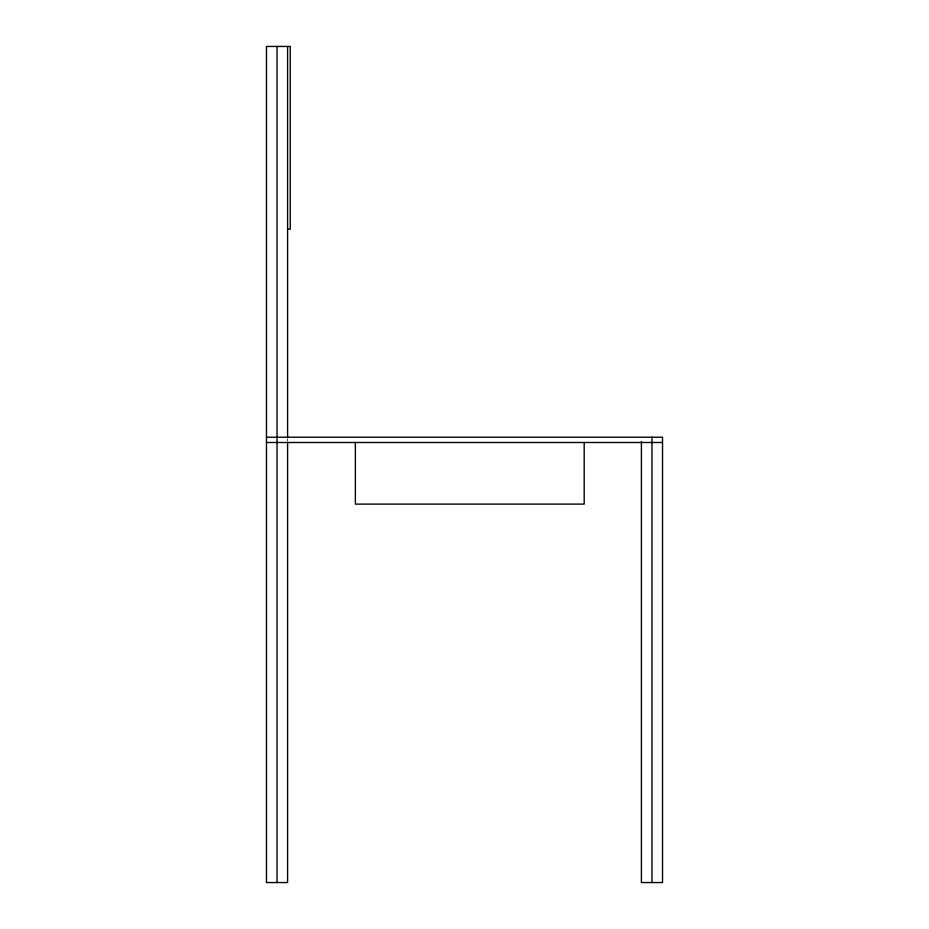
<?xml version="1.0" encoding="UTF-8"?>
<svg xmlns="http://www.w3.org/2000/svg" width="929" height="929" viewBox="0 0 929 929"><rect width="100%" height="100%" fill="white"/><g stroke="black" fill="none" stroke-linecap="round" stroke-linejoin="round"><path stroke-width="0.7" stroke-dasharray="4.64 3.48" d="M287.595 438.534L287.595 441.182"/><path stroke-width="1.39" d="M287.595 229.196L290.243 229.196L290.243 46.45L266.472 46.45L266.472 882.55L287.595 882.55L287.595 442.494M266.472 437.222L662.528 437.222L662.528 882.55L641.405 882.55L641.405 441.565M266.472 442.494L662.528 442.494M651.961 437.222L651.961 882.55M584.19 442.494L584.19 504.11L355.366 504.11L355.366 442.494M287.595 46.45L287.595 437.222M277.039 46.45L277.039 882.55"/></g></svg>
